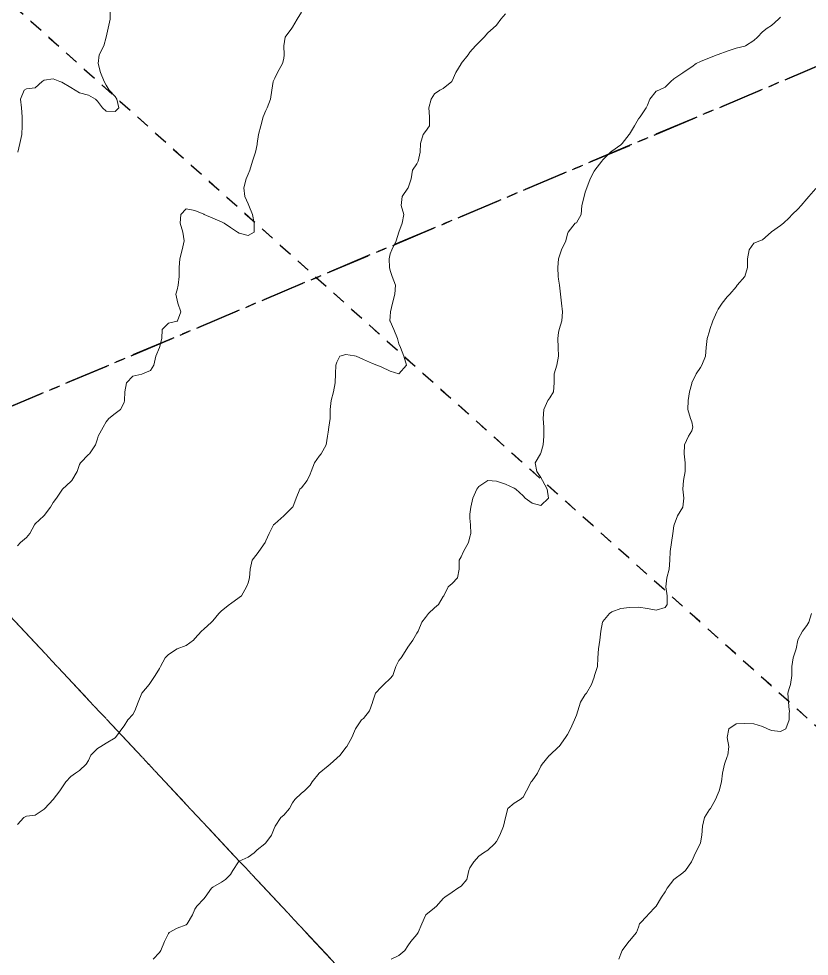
# Model space of a CAD drawing. Header units: centimetres. Extents: x 0 to 642158, y -847 to 649707.
# Drawn here: x 616780.8 to 616825.4, y 621114.4 to 621167.3 of the extents above; entities that cross this region are included whole.
import ezdxf

# ---------------------------------------------------------------- set-up
doc = ezdxf.new("R2010")
doc.units = ezdxf.units.CM
doc.header["$MEASUREMENT"] = 0
doc.linetypes.add('CENTERX2', pattern=[4, 2.5, -0.5, 0.5, -0.5])
doc.linetypes.add('JIS_02_0.7', pattern=[1.35, 0.75, -0.6])
doc.layers.add('SPW_parcellaire cadastral', color=7, linetype='CENTERX2', lineweight=25, true_color=0xff0542)
doc.layers.add('WAL_parcellaire agricole', color=7, linetype='JIS_02_0.7', lineweight=25)
doc.layers.add('WAL_topographie 0.5', color=253, linetype='Continuous', lineweight=20)

msp = doc.modelspace()

# ---------------------------------------------------------------- linework, layer by layer
at = {"layer": 'SPW_parcellaire cadastral'}
for points in [[(616718.835, 621287.856), (616753.119, 621246.609), (616783.079, 621216.904), (616803.88, 621199.445), (616825.651, 621183.795), (616841.151, 621171.07), (616772.42, 621142.06), (616722.671, 621121.06), (616716.437, 621128.668)], [(616847.565, 621061.691), (616772.42, 621142.06), (616841.151, 621171.07), (616875.163, 621136.929), (616902.276, 621105.214), (616921.936, 621074.869), (616923.568, 621072.35), (616896.517, 621069.531), (616879.69, 621063.677), (616847.565, 621061.691)], [(616847.565, 621061.691), (616828.917, 621060.539), (616808.973, 621071.951), (616779.19, 621081.167), (616754.653, 621083.181), (616749.683, 621089.067), (616744.793, 621094.859), (616737.834, 621103.1), (616737.636, 621103.336), (616732.916, 621108.926), (616728.3, 621114.393), (616727.627, 621115.19), (616722.948, 621120.732), (616722.671, 621121.06), (616772.42, 621142.06), (616847.565, 621061.691)]]:
    msp.add_lwpolyline(points, dxfattribs=at)
at = {"layer": 'WAL_parcellaire agricole'}
for points in [[(616810.251, 621070.768), (616781.35, 621080.764), (616765.85, 621085.362), (616748.357, 621090.818), (616682.918, 621169.639), (616661.738, 621197.449), (616602.087, 621269.369), (616526.994, 621299.499), (616576.822, 621338.338), (616533.815, 621402.665), (616552.813, 621416.834), (616582.717, 621382.138), (616635.423, 621323.445), (616688.43, 621261.152), (616732.293, 621211.325), (616828.245, 621125.169), (616881.648, 621072.228), (616874.217, 621071.21), (616845.277, 621069.528), (616834.321, 621069.895), (616821.725, 621073.496), (616819.913, 621067.675), (616810.251, 621070.768)], [(616729.279, 621214.505), (616755.498, 621243.526), (616799.169, 621200.865), (616838.173, 621169.87), (616922.849, 621078.881), (616887.651, 621066.277), (616828.245, 621125.169), (616732.293, 621211.325), (616729.279, 621214.505)]]:
    msp.add_lwpolyline(points, dxfattribs=at)
at = {"layer": 'WAL_topographie 0.5'}
for points in [[(616796.75, 621167.654), (616796.511, 621167.25), (616796.25, 621166.808), (616796.205, 621166.75), (616795.838, 621166.25), (616795.75, 621165.75), (616795.785, 621165.25), (616795.75, 621165.036), (616795.691, 621164.75), (616795.401, 621164.25), (616795.25, 621163.938), (616795.167, 621163.75), (616795.074, 621163.25), (616795.014, 621162.75), (616794.823, 621162.25), (616794.75, 621162.114), (616794.593, 621161.75), (616794.456, 621161.25), (616794.333, 621160.75), (616794.258, 621160.25), (616794.25, 621160.188), (616794.17, 621159.75), (616794, 621159.25), (616793.844, 621158.75), (616793.75, 621158.513), (616793.639, 621158.25), (616793.5, 621157.75), (616793.552, 621157.25), (616793.75, 621156.846), (616793.794, 621156.75), (616794, 621156.25), (616794.089, 621155.75), (616794.083, 621155.25), (616793.75, 621155.06), (616793.25, 621155.189), (616793.148, 621155.25), (616792.75, 621155.512), (616792.395, 621155.75), (616792.25, 621155.834), (616791.75, 621156.038), (616791.273, 621156.25), (616791.25, 621156.259), (616790.75, 621156.465), (616790.25, 621156.566), (616789.95, 621156.25), (616789.92, 621155.75), (616790.065, 621155.25), (616790.134, 621154.75), (616790.02, 621154.25), (616789.893, 621153.75), (616789.85, 621153.25), (616789.854, 621152.75), (616789.811, 621152.25), (616789.75, 621152), (616789.677, 621151.75), (616789.75, 621151.417), (616789.792, 621151.25), (616789.948, 621150.75), (616789.769, 621150.25), (616789.75, 621150.236), (616789.25, 621150.125), (616788.9, 621149.75), (616788.886, 621149.25), (616788.75, 621148.75), (616788.75, 621148.75), (616788.546, 621148.25), (616788.432, 621147.75), (616788.25, 621147.454), (616787.792, 621147.25), (616787.75, 621147.237), (616787.25, 621147.125), (616786.888, 621146.75), (616786.795, 621146.25), (616786.771, 621145.75), (616786.75, 621145.65), (616786.55, 621145.25), (616786.25, 621145.019), (616785.9, 621144.75), (616785.75, 621144.562), (616785.583, 621144.25), (616785.295, 621143.75), (616785.25, 621143.6), (616785.15, 621143.25), (616784.802, 621142.75), (616784.75, 621142.706), (616784.294, 621142.25), (616784.25, 621142.143), (616784.105, 621141.75), (616783.811, 621141.25), (616783.75, 621141.181), (616783.287, 621140.75), (616783.25, 621140.697), (616782.946, 621140.25), (616782.75, 621140.011), (616782.607, 621139.75), (616782.25, 621139.266), (616782.233, 621139.25), (616781.75, 621138.798), (616781.705, 621138.75), (616781.438, 621138.25), (616781.25, 621138.028), (616780.924, 621137.75), (616780.75, 621137.568)], [(616808.25, 621167.554), (616808, 621167.25), (616807.75, 621166.923), (616807.554, 621166.75), (616807.25, 621166.491), (616807.047, 621166.25), (616806.75, 621165.933), (616806.56, 621165.75), (616806.25, 621165.404), (616806.145, 621165.25), (616805.763, 621164.75), (616805.75, 621164.734), (616805.446, 621164.25), (616805.25, 621163.774), (616805.237, 621163.75), (616804.75, 621163.344), (616804.554, 621163.25), (616804.25, 621163.05), (616804.063, 621162.75), (616803.935, 621162.25), (616803.974, 621161.75), (616803.966, 621161.25), (616803.75, 621160.93), (616803.605, 621160.75), (616803.467, 621160.25), (616803.452, 621159.75), (616803.329, 621159.25), (616803.25, 621159.104), (616803.02, 621158.75), (616802.932, 621158.25), (616802.774, 621157.75), (616802.75, 621157.722), (616802.423, 621157.25), (616802.38, 621156.75), (616802.525, 621156.25), (616802.43, 621155.75), (616802.25, 621155.25), (616802.25, 621155.25), (616802.094, 621154.75), (616801.843, 621154.25), (616801.75, 621154.023), (616801.701, 621153.75), (616801.711, 621153.25), (616801.75, 621153.083), (616801.864, 621152.75), (616802.055, 621152.25), (616802.013, 621151.75), (616801.886, 621151.25), (616801.767, 621150.75), (616801.75, 621150.5), (616801.741, 621150.25), (616801.75, 621150.229), (616801.955, 621149.75), (616802.158, 621149.25), (616802.25, 621148.954), (616802.329, 621148.75), (616802.532, 621148.25), (616802.669, 621147.75), (616802.25, 621147.259), (616801.75, 621147.415), (616801.25, 621147.645), (616801.006, 621147.75), (616800.75, 621147.85), (616800.25, 621148.065), (616799.845, 621148.25), (616799.75, 621148.278), (616799.25, 621148.356), (616798.91, 621148.25), (616798.75, 621147.917), (616798.696, 621147.75), (616798.669, 621147.25), (616798.66, 621146.75), (616798.558, 621146.25), (616798.424, 621145.75), (616798.378, 621145.25), (616798.368, 621144.75), (616798.3, 621144.25), (616798.25, 621143.964), (616798.215, 621143.75), (616798.147, 621143.25), (616797.871, 621142.75), (616797.75, 621142.625), (616797.495, 621142.25), (616797.299, 621141.75), (616797.25, 621141.611), (616797.074, 621141.25), (616796.75, 621140.836), (616796.654, 621140.75), (616796.457, 621140.25), (616796.263, 621139.75), (616796.25, 621139.733), (616795.75, 621139.25), (616795.75, 621139.25), (616795.25, 621138.808), (616795.171, 621138.75), (616794.94, 621138.25), (616794.75, 621137.85), (616794.715, 621137.75), (616794.35, 621137.25), (616794.25, 621137.107), (616793.972, 621136.75), (616793.855, 621136.25), (616793.815, 621135.75), (616793.75, 621135.481), (616793.646, 621135.25), (616793.367, 621134.75), (616793.25, 621134.65), (616792.75, 621134.295), (616792.703, 621134.25), (616792.25, 621133.896), (616792.092, 621133.75), (616791.75, 621133.331), (616791.676, 621133.25), (616791.25, 621132.868), (616791.121, 621132.75), (616790.75, 621132.331), (616790.667, 621132.25), (616790.25, 621131.938), (616789.75, 621131.75), (616789.75, 621131.75), (616789.25, 621131.438), (616789.079, 621131.25), (616788.804, 621130.75), (616788.75, 621130.639), (616788.509, 621130.25), (616788.25, 621129.855), (616788.173, 621129.75), (616787.75, 621129.25), (616787.75, 621129.25), (616787.542, 621128.75), (616787.364, 621128.25), (616787.25, 621128.047), (616786.962, 621127.75), (616786.75, 621127.417), (616786.625, 621127.25), (616786.268, 621126.75), (616786.25, 621126.736), (616785.75, 621126.435), (616785.435, 621126.25), (616785.25, 621126.128), (616784.881, 621125.75), (616784.75, 621125.46), (616784.625, 621125.25), (616784.25, 621124.897), (616784.023, 621124.75), (616783.75, 621124.556), (616783.471, 621124.25), (616783.25, 621123.909), (616783.133, 621123.75), (616782.75, 621123.25), (616782.75, 621123.25), (616782.288, 621122.75), (616782.25, 621122.71), (616781.75, 621122.371), (616781.25, 621122.317), (616781.107, 621122.25), (616780.75, 621121.855)], [(616785.964, 621167.75), (616785.967, 621167.25), (616785.854, 621166.75), (616785.75, 621166.25), (616785.75, 621166.25), (616785.615, 621165.75), (616785.359, 621165.25), (616785.294, 621164.75), (616785.417, 621164.25), (616785.635, 621163.75), (616785.75, 621163.543), (616785.921, 621163.25), (616786.25, 621162.901), (616786.353, 621162.75), (616786.456, 621162.25), (616786.25, 621162.051), (616785.75, 621162.067), (616785.544, 621162.25), (616785.25, 621162.643), (616785.137, 621162.75), (616784.75, 621162.976), (616784.25, 621163.113), (616783.994, 621163.25), (616783.75, 621163.408), (616783.25, 621163.709), (616783.132, 621163.75), (616782.75, 621163.891), (616782.25, 621163.814), (616782.133, 621163.75), (616781.75, 621163.391), (616781.25, 621163.333), (616781.117, 621163.25), (616780.922, 621162.75), (616780.973, 621162.25), (616781.015, 621161.75), (616781.011, 621161.25), (616780.995, 621160.75), (616780.875, 621160.25), (616780.766, 621159.75)], [(616823.75, 621167.367), (616823.637, 621167.25), (616823.25, 621166.907), (616823.011, 621166.75), (616822.75, 621166.543), (616822.457, 621166.25), (616822.25, 621166.05), (616821.776, 621165.75), (616821.75, 621165.739), (616821.25, 621165.631), (616820.75, 621165.456), (616820.25, 621165.269), (616820.191, 621165.25), (616819.75, 621165.076), (616819.25, 621164.875), (616819.012, 621164.75), (616818.75, 621164.573), (616818.274, 621164.25), (616818.25, 621164.236), (616817.75, 621163.888), (616817.568, 621163.75), (616817.25, 621163.417), (616816.9, 621163.25), (616816.75, 621163.192), (616816.391, 621162.75), (616816.25, 621162.404), (616816.185, 621162.25), (616815.841, 621161.75), (616815.75, 621161.63), (616815.518, 621161.25), (616815.25, 621160.772), (616815.235, 621160.75), (616814.833, 621160.25), (616814.75, 621160.167), (616814.25, 621159.824), (616814.173, 621159.75), (616813.75, 621159.327), (616813.685, 621159.25), (616813.295, 621158.75), (616813.25, 621158.678), (616813.025, 621158.25), (616812.835, 621157.75), (616812.75, 621157.5), (616812.68, 621157.25), (616812.566, 621156.75), (616812.519, 621156.25), (616812.25, 621155.783), (616812.179, 621155.75), (616811.794, 621155.25), (616811.75, 621155.15), (616811.647, 621154.75), (616811.405, 621154.25), (616811.25, 621153.75), (616811.25, 621153.75), (616811.201, 621153.25), (616811.225, 621152.75), (616811.25, 621152.6), (616811.306, 621152.25), (616811.364, 621151.75), (616811.403, 621151.25), (616811.461, 621150.75), (616811.424, 621150.25), (616811.272, 621149.75), (616811.25, 621149.583), (616811.205, 621149.25), (616811.217, 621148.75), (616811.25, 621148.25), (616811.25, 621148.25), (616811.25, 621148.25), (616811.15, 621147.75), (616811.005, 621147.25), (616810.995, 621146.75), (616810.958, 621146.25), (616810.75, 621145.905), (616810.645, 621145.75), (616810.417, 621145.25), (616810.386, 621144.75), (616810.414, 621144.25), (616810.409, 621143.75), (616810.371, 621143.25), (616810.25, 621142.783), (616810.235, 621142.75), (616809.936, 621142.25), (616810.015, 621141.75), (616810.25, 621141.407), (616810.333, 621141.25), (616810.596, 621140.75), (616810.688, 621140.25), (616810.25, 621139.831), (616809.75, 621139.969), (616809.354, 621140.25), (616809.25, 621140.387), (616808.842, 621140.75), (616808.75, 621140.821), (616808.25, 621141.044), (616807.75, 621141.213), (616807.25, 621141.239), (616806.75, 621140.91), (616806.642, 621140.75), (616806.421, 621140.25), (616806.294, 621139.75), (616806.25, 621139.35), (616806.24, 621139.25), (616806.25, 621139.125), (616806.276, 621138.75), (616806.296, 621138.25), (616806.25, 621138.073), (616806.16, 621137.75), (616805.886, 621137.25), (616805.75, 621136.942), (616805.646, 621136.75), (616805.652, 621136.25), (616805.553, 621135.75), (616805.25, 621135.438), (616805.019, 621135.25), (616804.786, 621134.75), (616804.75, 621134.702), (616804.486, 621134.25), (616804.25, 621134.057), (616803.912, 621133.75), (616803.75, 621133.518), (616803.542, 621133.25), (616803.333, 621132.75), (616803.25, 621132.641), (616803.031, 621132.25), (616802.75, 621131.839), (616802.698, 621131.75), (616802.375, 621131.25), (616802.25, 621131.09), (616802.069, 621130.75), (616801.898, 621130.25), (616801.75, 621130.088), (616801.404, 621129.75), (616801.25, 621129.592), (616800.933, 621129.25), (616800.76, 621128.75), (616800.75, 621128.719), (616800.587, 621128.25), (616800.25, 621127.831), (616800.146, 621127.75), (616799.799, 621127.25), (616799.75, 621127.107), (616799.594, 621126.75), (616799.308, 621126.25), (616799.25, 621126.182), (616798.944, 621125.75), (616798.75, 621125.596), (616798.364, 621125.25), (616798.25, 621125.155), (616797.75, 621124.75), (616797.75, 621124.75), (616797.365, 621124.25), (616797.25, 621124.07), (616796.917, 621123.75), (616796.75, 621123.617), (616796.383, 621123.25), (616796.25, 621123.068), (616796.075, 621122.75), (616795.75, 621122.379), (616795.589, 621122.25), (616795.267, 621121.75), (616795.25, 621121.712), (616795.056, 621121.25), (616794.75, 621120.818), (616794.682, 621120.75), (616794.25, 621120.422), (616794.083, 621120.25), (616793.75, 621120.006), (616793.25, 621119.788), (616793.2, 621119.75), (616792.887, 621119.25), (616792.75, 621119.021), (616792.479, 621118.75), (616792.25, 621118.601), (616791.75, 621118.306), (616791.682, 621118.25), (616791.333, 621117.75), (616791.25, 621117.664), (616790.863, 621117.25), (616790.75, 621117.066), (616790.607, 621116.75), (616790.313, 621116.25), (616790.25, 621116.193), (616789.75, 621116), (616789.294, 621115.75), (616789.25, 621115.697), (616789.026, 621115.25), (616788.833, 621114.75), (616788.75, 621114.633), (616788.401, 621114.25)], [(616825.75, 621157.713), (616825.347, 621157.25), (616825.25, 621157.119), (616824.923, 621156.75), (616824.75, 621156.57), (616824.417, 621156.25), (616824.25, 621156.05), (616823.917, 621155.75), (616823.75, 621155.63), (616823.25, 621155.268), (616823.226, 621155.25), (616822.75, 621154.815), (616822.583, 621154.75), (616822.25, 621154.619), (616821.984, 621154.25), (616821.904, 621153.75), (616821.902, 621153.25), (616821.75, 621152.75), (616821.75, 621152.75), (616821.318, 621152.25), (616821.25, 621152.174), (616820.9, 621151.75), (616820.75, 621151.592), (616820.461, 621151.25), (616820.25, 621150.898), (616820.167, 621150.75), (616819.948, 621150.25), (616819.78, 621149.75), (616819.75, 621149.673), (616819.622, 621149.25), (616819.572, 621148.75), (616819.533, 621148.25), (616819.324, 621147.75), (616819.25, 621147.621), (616819, 621147.25), (616818.76, 621146.75), (616818.75, 621146.712), (616818.62, 621146.25), (616818.561, 621145.75), (616818.527, 621145.25), (616818.679, 621144.75), (616818.75, 621144.55), (616818.821, 621144.25), (616818.75, 621144.036), (616818.574, 621143.75), (616818.346, 621143.25), (616818.32, 621142.75), (616818.375, 621142.25), (616818.378, 621141.75), (616818.28, 621141.25), (616818.258, 621140.75), (616818.31, 621140.25), (616818.25, 621139.75), (616818.25, 621139.75), (616817.959, 621139.25), (616817.76, 621138.75), (616817.75, 621138.688), (616817.692, 621138.25), (616817.607, 621137.75), (616817.546, 621137.25), (616817.525, 621136.75), (616817.483, 621136.25), (616817.345, 621135.75), (616817.295, 621135.25), (616817.371, 621134.75), (616817.373, 621134.25), (616817.25, 621134.091), (616816.75, 621133.935), (616816.25, 621134.03), (616815.75, 621134.102), (616815.25, 621134.086), (616814.75, 621134.029), (616814.25, 621133.845), (616814.12, 621133.75), (616813.75, 621133.296), (616813.729, 621133.25), (616813.625, 621132.75), (616813.568, 621132.25), (616813.505, 621131.75), (616813.458, 621131.25), (616813.442, 621130.75), (616813.281, 621130.25), (616813.25, 621130.159), (616813.109, 621129.75), (616812.813, 621129.25), (616812.75, 621129.181), (616812.484, 621128.75), (616812.33, 621128.25), (616812.25, 621128.015), (616812.152, 621127.75), (616811.928, 621127.25), (616811.75, 621126.917), (616811.629, 621126.75), (616811.279, 621126.25), (616811.25, 621126.221), (616810.75, 621125.765), (616810.733, 621125.75), (616810.314, 621125.25), (616810.25, 621125.141), (616810.05, 621124.75), (616809.75, 621124.315), (616809.707, 621124.25), (616809.442, 621123.75), (616809.25, 621123.38), (616809.083, 621123.25), (616808.75, 621123.056), (616808.383, 621122.75), (616808.25, 621122.25), (616808.25, 621122.25), (616808.141, 621121.75), (616807.944, 621121.25), (616807.75, 621120.882), (616807.636, 621120.75), (616807.25, 621120.396), (616807.016, 621120.25), (616806.75, 621120.068), (616806.47, 621119.75), (616806.25, 621119.406), (616806.184, 621119.25), (616806.083, 621118.75), (616805.75, 621118.38), (616805.575, 621118.25), (616805.25, 621118.04), (616804.841, 621117.75), (616804.75, 621117.67), (616804.361, 621117.25), (616804.25, 621117.156), (616803.769, 621116.75), (616803.75, 621116.724), (616803.536, 621116.25), (616803.333, 621115.75), (616803.25, 621115.637), (616802.917, 621115.25), (616802.75, 621115.01), (616802.588, 621114.75), (616802.25, 621114.457), (616801.818, 621114.25)], [(616825.496, 621133.75), (616825.35, 621133.25), (616825.25, 621133.065), (616824.993, 621132.75), (616824.75, 621132.306), (616824.73, 621132.25), (616824.631, 621131.75), (616824.475, 621131.25), (616824.39, 621130.75), (616824.398, 621130.25), (616824.315, 621129.75), (616824.25, 621129.516), (616824.179, 621129.25), (616824.201, 621128.75), (616824.25, 621128.312), (616824.256, 621128.25), (616824.25, 621128.083), (616824.238, 621127.75), (616824.054, 621127.25), (616823.75, 621127.089), (616823.25, 621127.155), (616823.022, 621127.25), (616822.75, 621127.373), (616822.25, 621127.523), (616821.75, 621127.55), (616821.25, 621127.531), (616820.841, 621127.25), (616820.75, 621126.75), (616820.853, 621126.25), (616820.781, 621125.75), (616820.75, 621125.687), (616820.604, 621125.25), (616820.491, 621124.75), (616820.433, 621124.25), (616820.304, 621123.75), (616820.25, 621123.617), (616820.093, 621123.25), (616819.809, 621122.75), (616819.75, 621122.689), (616819.476, 621122.25), (616819.362, 621121.75), (616819.319, 621121.25), (616819.25, 621120.813), (616819.233, 621120.75), (616818.971, 621120.25), (616818.75, 621119.781), (616818.735, 621119.75), (616818.402, 621119.25), (616818.25, 621119.115), (616817.75, 621118.75), (616817.75, 621118.75), (616817.368, 621118.25), (616817.25, 621118.059), (616817.04, 621117.75), (616816.75, 621117.25), (616816.75, 621117.25), (616816.286, 621116.75), (616816.25, 621116.721), (616815.816, 621116.25), (616815.75, 621116.058), (616815.639, 621115.75), (616815.25, 621115.283), (616815.213, 621115.25), (616814.826, 621114.75), (616814.75, 621114.558), (616814.642, 621114.25)]]:
    msp.add_lwpolyline(points, dxfattribs=at)

doc.saveas('drawing.dxf')
